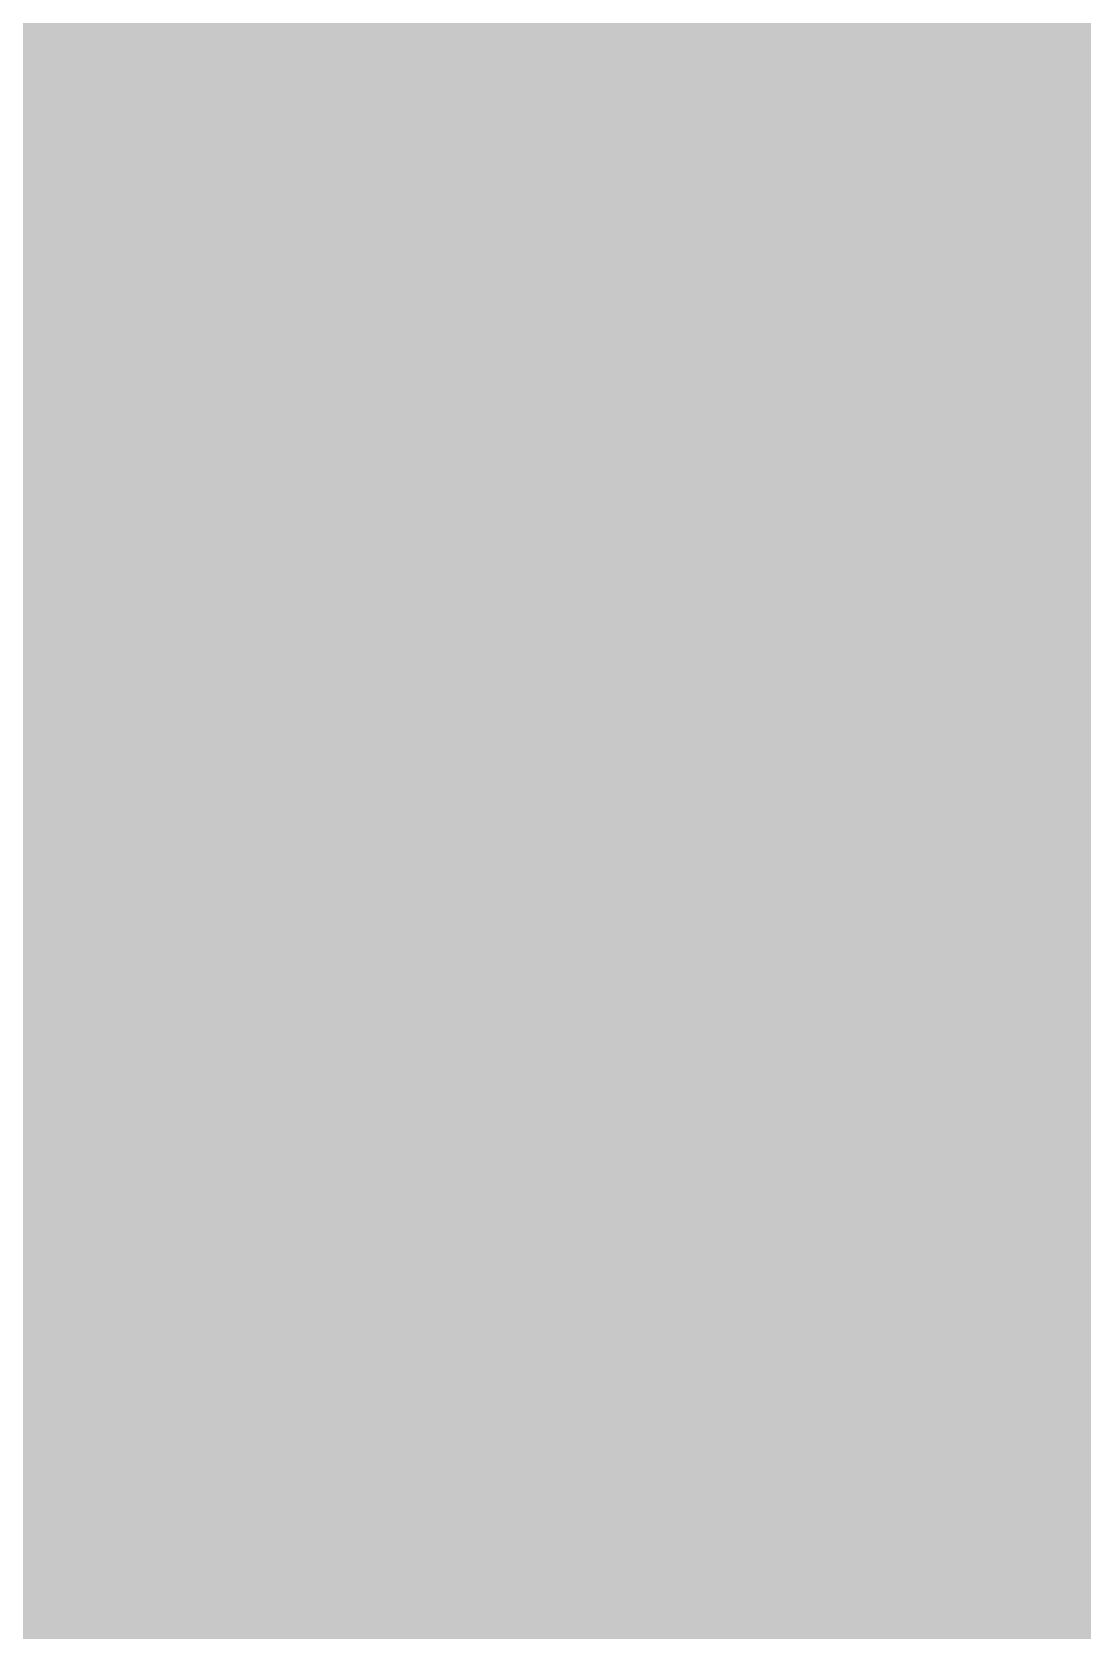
# Model space of a CAD drawing. Header units: millimetres. Extents: x 0 to 212, y 0 to 116.
# Drawn here: x 129.71 to 152.12, y 58.26 to 92.36 of the extents above; entities that cross this region are included whole.
import ezdxf

# ---------------------------------------------------------------- set-up
doc = ezdxf.new("R2010")
doc.units = ezdxf.units.MM

msp = doc.modelspace()

# ---------------------------------------------------------------- hatches: boundary and pattern name
msp.add_hatch(color=254).paths.add_polyline_path([(14.1633, 0.0536), (13.9878, 0.0533), (13.8125, 0.0559), (13.6373, 0.061), (13.462, 0.0686), (13.2893, 0.0787), (13.114, 0.0914), (12.9413, 0.1041), (12.7686, 0.1219), (12.5959, 0.1397), (12.4231, 0.16), (12.2504, 0.1829), (12.0777, 0.2057), (11.9075, 0.2337), (11.7373, 0.2616), (11.5672, 0.2921), (11.397, 0.3251), (11.2268, 0.3607), (11.0592, 0.3988), (10.8915, 0.4369), (10.7239, 0.4775), (10.5562, 0.5207), (10.3886, 0.5664), (10.2235, 0.6121), (10.0584, 0.6629), (9.8933, 0.7137), (9.7307, 0.7671), (9.5682, 0.8204), (9.4056, 0.8788), (9.2431, 0.9373), (9.083, 0.9982), (8.923, 1.0617), (8.763, 1.1252), (8.6055, 1.1938), (8.4455, 1.2624), (8.2906, 1.331), (8.1331, 1.4046), (7.9781, 1.4783), (7.8232, 1.5545), (7.6708, 1.6332), (7.5184, 1.7145), (7.366, 1.7958), (7.2161, 1.8796), (7.0663, 1.966), (6.919, 2.0523), (6.7716, 2.1438), (6.6243, 2.2352), (6.4795, 2.3266), (6.3348, 2.4232), (6.19, 2.5197), (6.0477, 2.6187), (5.908, 2.7178), (5.7683, 2.8194), (5.6286, 2.9235), (5.4915, 3.0302), (5.3543, 3.1369), (5.2197, 3.2461), (5.0851, 3.3579), (4.953, 3.4722), (4.8209, 3.5865), (4.6914, 3.7033), (4.5644, 3.8202), (4.4348, 3.9395), (4.3104, 4.0615), (4.1859, 4.1859), (4.0615, 4.3104), (3.9395, 4.4348), (3.8202, 4.5618), (3.7033, 4.6914), (3.5865, 4.8209), (3.4722, 4.953), (3.3579, 5.0851), (3.2487, 5.2197), (3.1369, 5.3543), (3.0302, 5.4915), (2.9235, 5.6286), (2.8194, 5.7683), (2.7178, 5.908), (2.6187, 6.0477), (2.5197, 6.19), (2.4232, 6.3348), (2.3266, 6.477), (2.2352, 6.6243), (2.1438, 6.7691), (2.0523, 6.919), (1.966, 7.0663), (1.8796, 7.2161), (1.7958, 7.366), (1.7145, 7.5184), (1.6332, 7.6708), (1.5545, 7.8232), (1.4783, 7.9781), (1.4046, 8.1331), (1.331, 8.2906), (1.2598, 8.4455), (1.1913, 8.603), (1.1252, 8.763), (1.0592, 8.923), (0.9982, 9.083), (0.9373, 9.2431), (0.8763, 9.4056), (0.8204, 9.5682), (0.7645, 9.7307), (0.7112, 9.8933), (0.6604, 10.0584), (0.6121, 10.2235), (0.5639, 10.3911), (0.5207, 10.5562), (0.4775, 10.7239), (0.4343, 10.8915), (0.3962, 11.0592), (0.3607, 11.2268), (0.3251, 11.397), (0.2921, 11.5672), (0.2616, 11.7373), (0.2311, 11.9075), (0.2057, 12.0802), (0.1803, 12.2504), (0.1575, 12.4231), (0.1372, 12.5959), (0.1194, 12.7686), (0.1041, 12.9413), (0.0889, 13.1166), (0.0787, 13.2893), (0.0686, 13.4645), (0.061, 13.6373), (0.0559, 13.8125), (0.0508, 13.9878), (0.0508, 14.163), (0.0522, 102.3592), (0.0508, 102.5322), (0.0559, 102.7074), (0.061, 102.8827), (0.0686, 103.058), (0.0787, 103.2307), (0.0889, 103.4059), (0.1041, 103.5787), (0.1194, 103.7514), (0.1372, 103.9241), (0.1575, 104.0968), (0.1803, 104.2695), (0.2057, 104.4423), (0.2311, 104.6124), (0.2616, 104.7826), (0.2921, 104.9528), (0.3251, 105.123), (0.3607, 105.2932), (0.3962, 105.4608), (0.4343, 105.6284), (0.4775, 105.7961), (0.5207, 105.9637), (0.5639, 106.1314), (0.6121, 106.2965), (0.6604, 106.4616), (0.7112, 106.6267), (0.7645, 106.7892), (0.8204, 106.9518), (0.8763, 107.1143), (0.9373, 107.2769), (0.9982, 107.4369), (1.0592, 107.5969), (1.1252, 107.757), (1.1913, 107.9144), (1.2598, 108.0745), (1.331, 108.2294), (1.4046, 108.3869), (1.4783, 108.5418), (1.5545, 108.6968), (1.6332, 108.8492), (1.7145, 109.0016), (1.7958, 109.154), (1.8796, 109.3038), (1.966, 109.4537), (2.0523, 109.601), (2.1438, 109.7483), (2.2352, 109.8956), (2.3266, 110.0404), (2.4232, 110.1852), (2.5197, 110.33), (2.6187, 110.4722), (2.7178, 110.6119), (2.8194, 110.7516), (2.9235, 110.8913), (3.0302, 111.0285), (3.1369, 111.1656), (3.2487, 111.3003), (3.3579, 111.4349), (3.4722, 111.567), (3.5865, 111.699), (3.7033, 111.8286), (3.8202, 111.9556), (3.9395, 112.0851), (4.0615, 112.2096), (4.1859, 112.334), (4.3104, 112.4585), (4.4348, 112.5804), (4.5644, 112.6998), (4.6914, 112.8166), (4.8209, 112.9335), (4.953, 113.0478), (5.0851, 113.1621), (5.2197, 113.2713), (5.3543, 113.3831), (5.4915, 113.4897), (5.6286, 113.5964), (5.7683, 113.7006), (5.908, 113.8022), (6.0477, 113.9012), (6.19, 114.0003), (6.3348, 114.0968), (6.4795, 114.1933), (6.6243, 114.2848), (6.7716, 114.3762), (6.919, 114.4676), (7.0663, 114.554), (7.2161, 114.6404), (7.366, 114.7242), (7.5184, 114.8055), (7.6708, 114.8867), (7.8232, 114.9655), (7.9781, 115.0417), (8.1331, 115.1153), (8.2906, 115.189), (8.4455, 115.2601), (8.6055, 115.3287), (8.763, 115.3947), (8.923, 115.4608), (9.083, 115.5217), (9.2431, 115.5827), (9.4056, 115.6437), (9.5682, 115.6995), (9.7307, 115.7554), (9.8933, 115.8088), (10.0584, 115.8596), (10.2235, 115.9078), (10.3886, 115.9561), (10.5562, 115.9993), (10.7239, 116.0424), (10.8915, 116.0856), (11.0592, 116.1237), (11.2268, 116.1593), (11.397, 116.1948), (11.5672, 116.2279), (11.7373, 116.2583), (11.9075, 116.2888), (12.0777, 116.3142), (12.2504, 116.3396), (12.4231, 116.3625), (12.5959, 116.3828), (12.7686, 116.4006), (12.9413, 116.4158), (13.114, 116.4311), (13.2893, 116.4412), (13.462, 116.4514), (13.6373, 116.459), (13.8125, 116.4641), (13.9878, 116.4692), (14.163, 116.4692), (197.6078, 116.4703), (197.7822, 116.4692), (197.9574, 116.4641), (198.1327, 116.459), (198.3054, 116.4514), (198.4807, 116.4412), (198.6534, 116.4311), (198.8287, 116.4158), (199.0014, 116.4006), (199.1741, 116.3828), (199.3468, 116.3625), (199.5195, 116.3396), (199.6897, 116.3142), (199.8624, 116.2888), (200.0326, 116.2583), (200.2028, 116.2279), (200.373, 116.1948), (200.5432, 116.1593), (200.7108, 116.1237), (200.8784, 116.0856), (201.0461, 116.0424), (201.2137, 115.9993), (201.3788, 115.9561), (201.5465, 115.9078), (201.7116, 115.8596), (201.8767, 115.8088), (202.0392, 115.7554), (202.2018, 115.6995), (202.3643, 115.6437), (202.5269, 115.5827), (202.6869, 115.5217), (202.8469, 115.4608), (203.007, 115.3947), (203.167, 115.3287), (203.3245, 115.2601), (203.4794, 115.189), (203.6369, 115.1153), (203.7918, 115.0417), (203.9468, 114.9655), (204.0992, 114.8867), (204.2516, 114.8055), (204.404, 114.7242), (204.5538, 114.6404), (204.7037, 114.554), (204.8535, 114.4676), (205.0009, 114.3762), (205.1456, 114.2848), (205.293, 114.1933), (205.4352, 114.0968), (205.58, 114.0003), (205.7222, 113.9012), (205.8619, 113.8022), (206.0016, 113.7006), (206.1413, 113.5964), (206.2785, 113.4897), (206.4156, 113.3831), (206.5503, 113.2713), (206.6849, 113.1621), (206.817, 113.0478), (206.949, 112.9335), (207.0786, 112.8166), (207.2081, 112.6998), (207.3351, 112.5804), (207.4596, 112.4585), (207.584, 112.334), (207.7085, 112.2096), (207.8304, 112.0851), (207.9498, 111.9556), (208.0666, 111.8286), (208.1835, 111.699), (208.2978, 111.567), (208.4121, 111.4349), (208.5238, 111.3003), (208.6331, 111.1656), (208.7397, 111.0285), (208.8464, 110.8913), (208.9506, 110.7516), (209.0522, 110.6119), (209.1512, 110.4722), (209.2503, 110.33), (209.3468, 110.1852), (209.4433, 110.0404), (209.5348, 109.8956), (209.6262, 109.7483), (209.7176, 109.601), (209.804, 109.4537), (209.8904, 109.3038), (209.9742, 109.154), (210.0555, 109.0016), (210.1367, 108.8492), (210.2155, 108.6968), (210.2917, 108.5418), (210.3653, 108.3869), (210.439, 108.2294), (210.5076, 108.0745), (210.5762, 107.9144), (210.6447, 107.757), (210.7082, 107.5969), (210.7717, 107.4369), (210.8327, 107.2769), (210.8911, 107.1143), (210.9495, 106.9518), (211.0029, 106.7892), (211.0562, 106.6267), (211.107, 106.4616), (211.1578, 106.2965), (211.2035, 106.1314), (211.2493, 105.9637), (211.2924, 105.7961), (211.3331, 105.6284), (211.3712, 105.4608), (211.4093, 105.2932), (211.4448, 105.123), (211.4779, 104.9528), (211.5083, 104.7826), (211.5363, 104.6124), (211.5642, 104.4423), (211.5871, 104.2695), (211.6099, 104.0968), (211.6303, 103.9241), (211.648, 103.7514), (211.6658, 103.5787), (211.6785, 103.4059), (211.6912, 103.2307), (211.7014, 103.058), (211.709, 102.8827), (211.7141, 102.7074), (211.7166, 102.5322), (211.7166, 102.3569), (211.7189, 14.1647), (211.7166, 13.9878), (211.7141, 13.8125), (211.709, 13.6373), (211.7014, 13.4645), (211.6912, 13.2893), (211.6785, 13.1166), (211.6658, 12.9413), (211.648, 12.7686), (211.6303, 12.5959), (211.6099, 12.4231), (211.5871, 12.2504), (211.5642, 12.0802), (211.5363, 11.9075), (211.5083, 11.7373), (211.4779, 11.5672), (211.4448, 11.397), (211.4093, 11.2268), (211.3712, 11.0592), (211.3331, 10.8915), (211.2924, 10.7239), (211.2493, 10.5562), (211.2035, 10.3911), (211.1578, 10.2235), (211.107, 10.0584), (211.0562, 9.8933), (211.0029, 9.7307), (210.9495, 9.5682), (210.8911, 9.4056), (210.8327, 9.2431), (210.7717, 9.083), (210.7082, 8.923), (210.6447, 8.763), (210.5762, 8.603), (210.5076, 8.4455), (210.439, 8.2906), (210.3653, 8.1331), (210.2917, 7.9781), (210.2155, 7.8232), (210.1367, 7.6708), (210.0555, 7.5184), (209.9742, 7.366), (209.8904, 7.2161), (209.804, 7.0663), (209.7176, 6.919), (209.6262, 6.7691), (209.5348, 6.6243), (209.4433, 6.477), (209.3468, 6.3348), (209.2503, 6.19), (209.1512, 6.0477), (209.0522, 5.908), (208.9506, 5.7683), (208.8464, 5.6286), (208.7397, 5.4915), (208.6331, 5.3543), (208.5238, 5.2197), (208.4121, 5.0851), (208.2978, 4.953), (208.1835, 4.8209), (208.0666, 4.6914), (207.9498, 4.5618), (207.8304, 4.4348), (207.7085, 4.3104), (207.584, 4.1859), (207.4596, 4.0615), (207.3351, 3.9395), (207.2081, 3.8202), (207.0786, 3.7033), (206.949, 3.5865), (206.817, 3.4722), (206.6849, 3.3579), (206.5503, 3.2461), (206.4156, 3.1369), (206.2785, 3.0302), (206.1413, 2.9235), (206.0016, 2.8194), (205.8619, 2.7178), (205.7222, 2.6187), (205.58, 2.5197), (205.4352, 2.4232), (205.293, 2.3266), (205.1456, 2.2352), (205.0009, 2.1438), (204.8535, 2.0523), (204.7037, 1.966), (204.5538, 1.8796), (204.404, 1.7958), (204.2516, 1.7145), (204.0992, 1.6332), (203.9468, 1.5545), (203.7918, 1.4783), (203.6369, 1.4046), (203.4794, 1.331), (203.3245, 1.2624), (203.167, 1.1938), (203.007, 1.1252), (202.8469, 1.0617), (202.6869, 0.9982), (202.5269, 0.9373), (202.3643, 0.8788), (202.2018, 0.8204), (202.0392, 0.7671), (201.8767, 0.7137), (201.7116, 0.6629), (201.5465, 0.6121), (201.3788, 0.5664), (201.2137, 0.5207), (201.0461, 0.4775), (200.8784, 0.4369), (200.7108, 0.3988), (200.5432, 0.3607), (200.373, 0.3251), (200.2028, 0.2921), (200.0326, 0.2616), (199.8624, 0.2337), (199.6897, 0.2057), (199.5195, 0.1829), (199.3468, 0.16), (199.1741, 0.1397), (199.0014, 0.1219), (198.8287, 0.1041), (198.6534, 0.0914), (198.4807, 0.0787), (198.3054, 0.0686), (198.1327, 0.061), (197.9574, 0.0559), (197.7822, 0.0533), (197.6069, 0.0533)])
h = msp.add_hatch(color=59)
edge = h.paths.add_edge_path()
edge.add_line((142.416, 69.621), (142.2857, 69.6214))
edge.add_line((142.2857, 69.6214), (142.1562, 69.6214))
edge.add_line((142.1562, 69.6214), (142.0292, 69.6239))
edge.add_line((142.0292, 69.6239), (141.9047, 69.629))
edge.add_line((141.9047, 69.629), (141.7803, 69.6341))
edge.add_line((141.7803, 69.6341), (141.6558, 69.6417))
edge.add_line((141.6558, 69.6417), (141.5364, 69.6493))
edge.add_line((141.5364, 69.6493), (141.417, 69.662))
edge.add_line((141.417, 69.662), (141.2977, 69.6722))
edge.add_line((141.2977, 69.6722), (141.1808, 69.6874))
edge.add_line((141.1808, 69.6874), (141.0665, 69.7027))
edge.add_line((141.0665, 69.7027), (140.9522, 69.7205))
edge.add_line((140.9522, 69.7205), (140.8405, 69.7382))
edge.add_line((140.8405, 69.7382), (140.7312, 69.7611))
edge.add_line((140.7312, 69.7611), (140.622, 69.784))
edge.add_line((140.622, 69.784), (140.5153, 69.8094))
edge.add_line((140.5153, 69.8094), (140.4087, 69.8373))
edge.add_line((140.4087, 69.8373), (140.3045, 69.8678))
edge.add_line((140.3045, 69.8678), (140.2029, 69.9008))
edge.add_line((140.2029, 69.9008), (140.1039, 69.9364))
edge.add_line((140.1039, 69.9364), (140.0048, 69.9745))
edge.add_line((140.0048, 69.9745), (139.9083, 70.0151))
edge.add_line((139.9083, 70.0151), (139.8118, 70.0583))
edge.add_line((139.8118, 70.0583), (139.7203, 70.104))
edge.add_line((139.7203, 70.104), (139.6263, 70.1523))
edge.add_line((139.6263, 70.1523), (139.5374, 70.2031))
edge.add_line((139.5374, 70.2031), (139.4485, 70.2589))
edge.add_line((139.4485, 70.2589), (139.3647, 70.3174))
edge.add_line((139.3647, 70.3174), (139.2784, 70.3783))
edge.add_line((139.2784, 70.3783), (139.1971, 70.4418))
edge.add_line((139.1971, 70.4418), (139.1158, 70.5104))
edge.add_line((139.1158, 70.5104), (139.0371, 70.5815))
edge.add_line((139.0371, 70.5815), (138.9609, 70.6552))
edge.add_line((138.9609, 70.6552), (138.8872, 70.7339))
edge.add_line((138.8872, 70.7339), (138.8135, 70.8152))
edge.add_line((138.8135, 70.8152), (138.7424, 70.899))
edge.add_line((138.7424, 70.899), (138.6738, 70.9905))
edge.add_line((138.6738, 70.9905), (138.6053, 71.0819))
edge.add_line((138.6053, 71.0819), (138.5418, 71.1784))
edge.add_line((138.5418, 71.1784), (138.4783, 71.28))
edge.add_line((138.4783, 71.28), (138.4173, 71.3842))
edge.add_line((138.4173, 71.3842), (138.3589, 71.4934))
edge.add_line((138.3589, 71.4934), (138.303, 71.6077))
edge.add_line((138.303, 71.6077), (138.2471, 71.7245))
edge.add_line((138.2471, 71.7245), (138.1938, 71.8464))
edge.add_line((138.1938, 71.8464), (138.1455, 71.9734))
edge.add_line((138.1455, 71.9734), (138.0973, 72.103))
edge.add_line((138.0973, 72.103), (138.049, 72.2376))
edge.add_line((138.049, 72.2376), (138.0058, 72.3798))
edge.add_line((138.0058, 72.3798), (137.9652, 72.5246))
edge.add_line((137.9652, 72.5246), (137.9245, 72.6719))
edge.add_line((137.9245, 72.6719), (137.8864, 72.8269))
edge.add_line((137.8864, 72.8269), (137.8534, 72.9869))
edge.add_line((137.8534, 72.9869), (137.8204, 73.152))
edge.add_line((137.8204, 73.152), (137.7899, 73.3196))
edge.add_line((137.7899, 73.3196), (137.7594, 73.4949))
edge.add_line((137.7594, 73.4949), (137.734, 73.6752))
edge.add_line((137.734, 73.6752), (137.7112, 73.8607))
edge.add_line((137.7112, 73.8607), (137.6883, 74.0512))
edge.add_line((137.6883, 74.0512), (137.6705, 74.2467))
edge.add_line((137.6705, 74.2467), (137.6528, 74.4499))
edge.add_line((137.6528, 74.4499), (137.6401, 74.6557))
edge.add_line((137.6401, 74.6557), (137.6274, 74.869))
edge.add_line((137.6274, 74.869), (137.6172, 75.0875))
edge.add_line((137.6172, 75.0875), (148.5896, 75.0891))
edge.add_line((148.5896, 75.0891), (148.5896, 77.0996))
edge.add_line((148.5896, 77.0996), (148.5875, 77.343))
edge.add_line((148.5875, 77.343), (148.5824, 77.5818))
edge.add_line((148.5824, 77.5818), (148.5773, 77.8205))
edge.add_line((148.5773, 77.8205), (148.5697, 78.0567))
edge.add_line((148.5697, 78.0567), (148.557, 78.2879))
edge.add_line((148.557, 78.2879), (148.5417, 78.519))
edge.add_line((148.5417, 78.519), (148.5265, 78.7451))
edge.add_line((148.5265, 78.7451), (148.5062, 78.9711))
edge.add_line((148.5062, 78.9711), (148.4833, 79.1921))
edge.add_line((148.4833, 79.1921), (148.4579, 79.4106))
edge.add_line((148.4579, 79.4106), (148.43, 79.6265))
edge.add_line((148.43, 79.6265), (148.3995, 79.8373))
edge.add_line((148.3995, 79.8373), (148.3639, 80.0481))
edge.add_line((148.3639, 80.0481), (148.3284, 80.2538))
edge.add_line((148.3284, 80.2538), (148.2877, 80.457))
edge.add_line((148.2877, 80.457), (148.2446, 80.6577))
edge.add_line((148.2446, 80.6577), (148.1963, 80.8533))
edge.add_line((148.1963, 80.8533), (148.148, 81.0463))
edge.add_line((148.148, 81.0463), (148.0947, 81.2368))
edge.add_line((148.0947, 81.2368), (148.0363, 81.4248))
edge.add_line((148.0363, 81.4248), (147.9779, 81.6077))
edge.add_line((147.9779, 81.6077), (147.9144, 81.788))
edge.add_line((147.9144, 81.788), (147.8458, 81.9658))
edge.add_line((147.8458, 81.9658), (147.7747, 82.1385))
edge.add_line((147.7747, 82.1385), (147.701, 82.3087))
edge.add_line((147.701, 82.3087), (147.6223, 82.4738))
edge.add_line((147.6223, 82.4738), (147.541, 82.6364))
edge.add_line((147.541, 82.6364), (147.4572, 82.7964))
edge.add_line((147.4572, 82.7964), (147.3683, 82.9513))
edge.add_line((147.3683, 82.9513), (147.2743, 83.1037))
edge.add_line((147.2743, 83.1037), (147.1778, 83.251))
edge.add_line((147.1778, 83.251), (147.0762, 83.3958))
edge.add_line((147.0762, 83.3958), (146.972, 83.5355))
edge.add_line((146.972, 83.5355), (146.8628, 83.6727))
edge.add_line((146.8628, 83.6727), (146.7485, 83.8048))
edge.add_line((146.7485, 83.8048), (146.6317, 83.9318))
edge.add_line((146.6317, 83.9318), (146.5097, 84.0588))
edge.add_line((146.5097, 84.0588), (146.3853, 84.1781))
edge.add_line((146.3853, 84.1781), (146.2557, 84.295))
edge.add_line((146.2557, 84.295), (146.1211, 84.4067))
edge.add_line((146.1211, 84.4067), (145.9814, 84.516))
edge.add_line((145.9814, 84.516), (145.8392, 84.6201))
edge.add_line((145.8392, 84.6201), (145.6893, 84.7192))
edge.add_line((145.6893, 84.7192), (145.5395, 84.8157))
edge.add_line((145.5395, 84.8157), (145.382, 84.9071))
edge.add_line((145.382, 84.9071), (145.2194, 84.9935))
edge.add_line((145.2194, 84.9935), (145.0543, 85.0773))
edge.add_line((145.0543, 85.0773), (144.8816, 85.1535))
edge.add_line((144.8816, 85.1535), (144.7063, 85.2272))
edge.add_line((144.7063, 85.2272), (144.526, 85.2983))
edge.add_line((144.526, 85.2983), (144.3406, 85.3618))
edge.add_line((144.3406, 85.3618), (144.1501, 85.4227))
edge.add_line((144.1501, 85.4227), (143.9545, 85.4786))
edge.add_line((143.9545, 85.4786), (143.7538, 85.5294))
edge.add_line((143.7538, 85.5294), (143.5506, 85.5751))
edge.add_line((143.5506, 85.5751), (143.3398, 85.6183))
edge.add_line((143.3398, 85.6183), (143.1239, 85.6539))
edge.add_line((143.1239, 85.6539), (142.9029, 85.6869))
edge.add_line((142.9029, 85.6869), (142.6743, 85.7123))
edge.add_line((142.6743, 85.7123), (142.4432, 85.7352))
edge.add_line((142.4432, 85.7352), (142.207, 85.7529))
edge.add_line((142.207, 85.7529), (141.9631, 85.7656))
edge.add_line((141.9631, 85.7656), (141.7168, 85.7733))
edge.add_line((141.7168, 85.7733), (141.4628, 85.7758))
edge.add_line((141.4628, 85.7758), (141.2316, 85.7733))
edge.add_line((141.2316, 85.7733), (141.003, 85.7656))
edge.add_line((141.003, 85.7656), (140.7795, 85.7529))
edge.add_line((140.7795, 85.7529), (140.5585, 85.7377))
edge.add_line((140.5585, 85.7377), (140.3426, 85.7148))
edge.add_line((140.3426, 85.7148), (140.1293, 85.6869))
edge.add_line((140.1293, 85.6869), (139.921, 85.6564))
edge.add_line((139.921, 85.6564), (139.7152, 85.6183))
edge.add_line((139.7152, 85.6183), (139.512, 85.5777))
edge.add_line((139.512, 85.5777), (139.3139, 85.532))
edge.add_line((139.3139, 85.532), (139.1183, 85.4812))
edge.add_line((139.1183, 85.4812), (138.9278, 85.4227))
edge.add_line((138.9278, 85.4227), (138.7399, 85.3618))
edge.add_line((138.7399, 85.3618), (138.557, 85.2957))
edge.add_line((138.557, 85.2957), (138.3767, 85.2272))
edge.add_line((138.3767, 85.2272), (138.2014, 85.151))
edge.add_line((138.2014, 85.151), (138.0287, 85.0697))
edge.add_line((138.0287, 85.0697), (137.8585, 84.9859))
edge.add_line((137.8585, 84.9859), (137.6934, 84.8944))
edge.add_line((137.6934, 84.8944), (137.5308, 84.8004))
edge.add_line((137.5308, 84.8004), (137.3734, 84.6988))
edge.add_line((137.3734, 84.6988), (137.2184, 84.5947))
edge.add_line((137.2184, 84.5947), (137.0686, 84.4855))
edge.add_line((137.0686, 84.4855), (136.9212, 84.3712))
edge.add_line((136.9212, 84.3712), (136.7765, 84.2518))
edge.add_line((136.7765, 84.2518), (136.6368, 84.1299))
edge.add_line((136.6368, 84.1299), (136.5021, 84.0003))
edge.add_line((136.5021, 84.0003), (136.3675, 83.8657))
edge.add_line((136.3675, 83.8657), (136.2405, 83.7286))
edge.add_line((136.2405, 83.7286), (136.1135, 83.5863))
edge.add_line((136.1135, 83.5863), (135.9941, 83.439))
edge.add_line((135.9941, 83.439), (135.8748, 83.2841))
edge.add_line((135.8748, 83.2841), (135.7605, 83.1266))
edge.add_line((135.7605, 83.1266), (135.6487, 82.9666))
edge.add_line((135.6487, 82.9666), (135.542, 82.7989))
edge.add_line((135.542, 82.7989), (135.4404, 82.6262))
edge.add_line((135.4404, 82.6262), (135.3388, 82.4509))
edge.add_line((135.3388, 82.4509), (135.2423, 82.2681))
edge.add_line((135.2423, 82.2681), (135.1509, 82.0826))
edge.add_line((135.1509, 82.0826), (135.062, 81.8921))
edge.add_line((135.062, 81.8921), (134.9756, 81.6966))
edge.add_line((134.9756, 81.6966), (134.8943, 81.4959))
edge.add_line((134.8943, 81.4959), (134.8181, 81.2927))
edge.add_line((134.8181, 81.2927), (134.7419, 81.0819))
edge.add_line((134.7419, 81.0819), (134.6733, 80.8685))
edge.add_line((134.6733, 80.8685), (134.6048, 80.6475))
edge.add_line((134.6048, 80.6475), (134.5413, 80.424))
edge.add_line((134.5413, 80.424), (134.4828, 80.1954))
edge.add_line((134.4828, 80.1954), (134.427, 79.9617))
edge.add_line((134.427, 79.9617), (134.3736, 79.7255))
edge.add_line((134.3736, 79.7255), (134.3254, 79.4817))
edge.add_line((134.3254, 79.4817), (134.2796, 79.2353))
edge.add_line((134.2796, 79.2353), (134.2365, 78.9813))
edge.add_line((134.2365, 78.9813), (134.1984, 78.7248))
edge.add_line((134.1984, 78.7248), (134.1653, 78.4631))
edge.add_line((134.1653, 78.4631), (134.1349, 78.199))
edge.add_line((134.1349, 78.199), (134.1069, 77.9272))
edge.add_line((134.1069, 77.9272), (134.0841, 77.6503))
edge.add_line((134.0841, 77.6503), (134.0637, 77.3709))
edge.add_line((134.0637, 77.3709), (134.0485, 77.0865))
edge.add_line((134.0485, 77.0865), (134.0358, 76.7969))
edge.add_line((134.0358, 76.7969), (134.0256, 76.5023))
edge.add_line((134.0256, 76.5023), (134.0206, 76.2025))
edge.add_line((134.0206, 76.2025), (134.018, 75.9003))
edge.add_line((134.018, 75.9003), (134.0206, 75.5574))
edge.add_line((134.0206, 75.5574), (134.0307, 75.2221))
edge.add_line((134.0307, 75.2221), (134.0434, 74.8944))
edge.add_line((134.0434, 74.8944), (134.0637, 74.5769))
edge.add_line((134.0637, 74.5769), (134.0891, 74.2645))
edge.add_line((134.0891, 74.2645), (134.1196, 73.9623))
edge.add_line((134.1196, 73.9623), (134.1552, 73.6651))
edge.add_line((134.1552, 73.6651), (134.1958, 73.3781))
edge.add_line((134.1958, 73.3781), (134.2415, 73.0987))
edge.add_line((134.2415, 73.0987), (134.2923, 72.8243))
edge.add_line((134.2923, 72.8243), (134.3508, 72.5602))
edge.add_line((134.3508, 72.5602), (134.4117, 72.3011))
edge.add_line((134.4117, 72.3011), (134.4752, 72.0522))
edge.add_line((134.4752, 72.0522), (134.5463, 71.8083))
edge.add_line((134.5463, 71.8083), (134.6225, 71.5696))
edge.add_line((134.6225, 71.5696), (134.7013, 71.341))
edge.add_line((134.7013, 71.341), (134.7851, 71.1175))
edge.add_line((134.7851, 71.1175), (134.874, 70.9016))
edge.add_line((134.874, 70.9016), (134.9654, 70.6933))
edge.add_line((134.9654, 70.6933), (135.062, 70.4901))
edge.add_line((135.062, 70.4901), (135.1636, 70.292))
edge.add_line((135.1636, 70.292), (135.2677, 70.104))
edge.add_line((135.2677, 70.104), (135.3769, 69.9186))
edge.add_line((135.3769, 69.9186), (135.4887, 69.7408))
edge.add_line((135.4887, 69.7408), (135.6055, 69.5706))
edge.add_line((135.6055, 69.5706), (135.7249, 69.4055))
edge.add_line((135.7249, 69.4055), (135.8468, 69.2455))
edge.add_line((135.8468, 69.2455), (135.9738, 69.0931))
edge.add_line((135.9738, 69.0931), (136.1034, 68.9458))
edge.add_line((136.1034, 68.9458), (136.238, 68.8035))
edge.add_line((136.238, 68.8035), (136.3751, 68.6664))
edge.add_line((136.3751, 68.6664), (136.5148, 68.5343))
edge.add_line((136.5148, 68.5343), (136.6571, 68.4098))
edge.add_line((136.6571, 68.4098), (136.8044, 68.2904))
edge.add_line((136.8044, 68.2904), (136.9517, 68.1761))
edge.add_line((136.9517, 68.1761), (137.1041, 68.0644))
edge.add_line((137.1041, 68.0644), (137.2591, 67.9602))
edge.add_line((137.2591, 67.9602), (137.414, 67.8612))
edge.add_line((137.414, 67.8612), (137.574, 67.7672))
edge.add_line((137.574, 67.7672), (137.7366, 67.6758))
edge.add_line((137.7366, 67.6758), (137.8991, 67.5919))
edge.add_line((137.8991, 67.5919), (138.0668, 67.5107))
edge.add_line((138.0668, 67.5107), (138.2344, 67.4345))
edge.add_line((138.2344, 67.4345), (138.4071, 67.3633))
edge.add_line((138.4071, 67.3633), (138.5799, 67.2948))
edge.add_line((138.5799, 67.2948), (138.7551, 67.2313))
edge.add_line((138.7551, 67.2313), (138.9304, 67.1728))
edge.add_line((138.9304, 67.1728), (139.1082, 67.1195))
edge.add_line((139.1082, 67.1195), (139.2885, 67.0687))
edge.add_line((139.2885, 67.0687), (139.4714, 67.0204))
edge.add_line((139.4714, 67.0204), (139.6543, 66.9773))
edge.add_line((139.6543, 66.9773), (139.8372, 66.9392))
edge.add_line((139.8372, 66.9392), (140.0251, 66.9036))
edge.add_line((140.0251, 66.9036), (140.2105, 66.8706))
edge.add_line((140.2105, 66.8706), (140.3985, 66.8426))
edge.add_line((140.3985, 66.8426), (140.589, 66.8172))
edge.add_line((140.589, 66.8172), (140.7795, 66.7969))
edge.add_line((140.7795, 66.7969), (140.97, 66.7766))
edge.add_line((140.97, 66.7766), (141.163, 66.7614))
edge.add_line((141.163, 66.7614), (141.3561, 66.7487))
edge.add_line((141.3561, 66.7487), (141.5491, 66.7385))
edge.add_line((141.5491, 66.7385), (141.7422, 66.7334))
edge.add_line((141.7422, 66.7334), (141.9377, 66.7283))
edge.add_line((141.9377, 66.7283), (142.1333, 66.7283))
edge.add_line((142.1333, 66.7283), (142.2451, 66.7283))
edge.add_line((142.2451, 66.7283), (142.3568, 66.7283))
edge.add_line((142.3568, 66.7283), (142.4686, 66.7309))
edge.add_line((142.4686, 66.7309), (142.5778, 66.736))
edge.add_line((142.5778, 66.736), (142.6896, 66.741))
edge.add_line((142.6896, 66.741), (142.7988, 66.7461))
edge.add_line((142.7988, 66.7461), (142.9106, 66.7512))
edge.add_line((142.9106, 66.7512), (143.0198, 66.7588))
edge.add_line((143.0198, 66.7588), (143.129, 66.7664))
edge.add_line((143.129, 66.7664), (143.2357, 66.7766))
edge.add_line((143.2357, 66.7766), (143.3449, 66.7868))
edge.add_line((143.3449, 66.7868), (143.4516, 66.7969))
edge.add_line((143.4516, 66.7969), (143.5583, 66.8071))
edge.add_line((143.5583, 66.8071), (143.6649, 66.8198))
edge.add_line((143.6649, 66.8198), (143.7691, 66.8325))
edge.add_line((143.7691, 66.8325), (143.8758, 66.8452))
edge.add_line((143.8758, 66.8452), (143.9799, 66.8604))
edge.add_line((143.9799, 66.8604), (144.084, 66.8757))
edge.add_line((144.084, 66.8757), (144.1882, 66.8909))
edge.add_line((144.1882, 66.8909), (144.2898, 66.9087))
edge.add_line((144.2898, 66.9087), (144.3914, 66.9265))
edge.add_line((144.3914, 66.9265), (144.493, 66.9442))
edge.add_line((144.493, 66.9442), (144.5946, 66.962))
edge.add_line((144.5946, 66.962), (144.6936, 66.9798))
edge.add_line((144.6936, 66.9798), (144.7927, 67.0001))
edge.add_line((144.7927, 67.0001), (144.8918, 67.0204))
edge.add_line((144.8918, 67.0204), (144.9883, 67.0408))
edge.add_line((144.9883, 67.0408), (145.0873, 67.0611))
edge.add_line((145.0873, 67.0611), (145.1813, 67.0839))
edge.add_line((145.1813, 67.0839), (145.2778, 67.1043))
edge.add_line((145.2778, 67.1043), (145.3718, 67.1271))
edge.add_line((145.3718, 67.1271), (145.4658, 67.15))
edge.add_line((145.4658, 67.15), (145.5598, 67.1728))
edge.add_line((145.5598, 67.1728), (145.6512, 67.1982))
edge.add_line((145.6512, 67.1982), (145.7427, 67.2211))
edge.add_line((145.7427, 67.2211), (145.8341, 67.2465))
edge.add_line((145.8341, 67.2465), (145.923, 67.2719))
edge.add_line((145.923, 67.2719), (146.0119, 67.2973))
edge.add_line((146.0119, 67.2973), (146.0983, 67.3227))
edge.add_line((146.0983, 67.3227), (146.1872, 67.3481))
edge.add_line((146.1872, 67.3481), (146.271, 67.3735))
edge.add_line((146.271, 67.3735), (146.3573, 67.3989))
edge.add_line((146.3573, 67.3989), (146.4412, 67.4268))
edge.add_line((146.4412, 67.4268), (146.525, 67.4522))
edge.add_line((146.525, 67.4522), (146.6063, 67.4802))
edge.add_line((146.6063, 67.4802), (146.6875, 67.5056))
edge.add_line((146.6875, 67.5056), (146.7663, 67.5335))
edge.add_line((146.7663, 67.5335), (146.845, 67.5615))
edge.add_line((146.845, 67.5615), (146.9238, 67.5869))
edge.add_line((146.9238, 67.5869), (147, 67.6148))
edge.add_line((147, 67.6148), (147.0762, 67.6427))
edge.add_line((147.0762, 67.6427), (147.1498, 67.6707))
edge.add_line((147.1498, 67.6707), (147.2235, 67.6986))
edge.add_line((147.2235, 67.6986), (147.2971, 67.724))
edge.add_line((147.2971, 67.724), (147.3683, 67.752))
edge.add_line((147.3683, 67.752), (147.4368, 67.7799))
edge.add_line((147.4368, 67.7799), (147.5054, 67.8078))
edge.add_line((147.5054, 67.8078), (147.574, 67.8358))
edge.add_line((147.574, 67.8358), (147.64, 67.8612))
edge.add_line((147.64, 67.8612), (147.7061, 67.8891))
edge.add_line((147.7061, 67.8891), (147.7696, 67.9171))
edge.add_line((147.7696, 67.9171), (147.8305, 67.9425))
edge.add_line((147.8305, 67.9425), (147.894, 67.9704))
edge.add_line((147.894, 67.9704), (147.9525, 67.9958))
edge.add_line((147.9525, 67.9958), (146.8617, 70.6092))
edge.add_line((146.8617, 70.6092), (146.7942, 70.5815))
edge.add_line((146.7942, 70.5815), (146.7282, 70.5561))
edge.add_line((146.7282, 70.5561), (146.6621, 70.5282))
edge.add_line((146.6621, 70.5282), (146.5961, 70.5028))
edge.add_line((146.5961, 70.5028), (146.5275, 70.4774))
edge.add_line((146.5275, 70.4774), (146.4615, 70.452))
edge.add_line((146.4615, 70.452), (146.3954, 70.4291))
edge.add_line((146.3954, 70.4291), (146.3269, 70.4037))
edge.add_line((146.3269, 70.4037), (146.2608, 70.3783))
edge.add_line((146.2608, 70.3783), (146.1948, 70.3555))
edge.add_line((146.1948, 70.3555), (146.1262, 70.3301))
edge.add_line((146.1262, 70.3301), (146.0602, 70.3072))
edge.add_line((146.0602, 70.3072), (145.9916, 70.2843))
edge.add_line((145.9916, 70.2843), (145.9255, 70.2615))
edge.add_line((145.9255, 70.2615), (145.857, 70.2386))
edge.add_line((145.857, 70.2386), (145.7884, 70.2158))
edge.add_line((145.7884, 70.2158), (145.7223, 70.1929))
edge.add_line((145.7223, 70.1929), (145.6538, 70.17))
edge.add_line((145.6538, 70.17), (145.5852, 70.1497))
edge.add_line((145.5852, 70.1497), (145.5166, 70.1294))
edge.add_line((145.5166, 70.1294), (145.448, 70.1065))
edge.add_line((145.448, 70.1065), (145.3794, 70.0862))
edge.add_line((145.3794, 70.0862), (145.3109, 70.0659))
edge.add_line((145.3109, 70.0659), (145.2423, 70.0481))
edge.add_line((145.2423, 70.0481), (145.1737, 70.0278))
edge.add_line((145.1737, 70.0278), (145.1051, 70.0075))
edge.add_line((145.1051, 70.0075), (145.0365, 69.9897))
edge.add_line((145.0365, 69.9897), (144.968, 69.9719))
edge.add_line((144.968, 69.9719), (144.8994, 69.9541))
edge.add_line((144.8994, 69.9541), (144.8308, 69.9364))
edge.add_line((144.8308, 69.9364), (144.7597, 69.9186))
edge.add_line((144.7597, 69.9186), (144.6911, 69.9008))
edge.add_line((144.6911, 69.9008), (144.6225, 69.8856))
edge.add_line((144.6225, 69.8856), (144.5514, 69.8703))
edge.add_line((144.5514, 69.8703), (144.4828, 69.8551))
edge.add_line((144.4828, 69.8551), (144.4117, 69.8398))
edge.add_line((144.4117, 69.8398), (144.3431, 69.8246))
edge.add_line((144.3431, 69.8246), (144.272, 69.8094))
edge.add_line((144.272, 69.8094), (144.2034, 69.7967))
edge.add_line((144.2034, 69.7967), (144.1323, 69.784))
edge.add_line((144.1323, 69.784), (144.0612, 69.7713))
edge.add_line((144.0612, 69.7713), (143.9901, 69.7586))
edge.add_line((143.9901, 69.7586), (143.9215, 69.7459))
edge.add_line((143.9215, 69.7459), (143.8504, 69.7357))
edge.add_line((143.8504, 69.7357), (143.7792, 69.723))
edge.add_line((143.7792, 69.723), (143.7081, 69.7128))
edge.add_line((143.7081, 69.7128), (143.637, 69.7052))
edge.add_line((143.637, 69.7052), (143.5659, 69.6951))
edge.add_line((143.5659, 69.6951), (143.4948, 69.6849))
edge.add_line((143.4948, 69.6849), (143.4236, 69.6773))
edge.add_line((143.4236, 69.6773), (143.3525, 69.6697))
edge.add_line((143.3525, 69.6697), (143.2814, 69.662))
edge.add_line((143.2814, 69.662), (143.2103, 69.657))
edge.add_line((143.2103, 69.657), (143.1366, 69.6493))
edge.add_line((143.1366, 69.6493), (143.0655, 69.6443))
edge.add_line((143.0655, 69.6443), (142.9944, 69.6392))
edge.add_line((142.9944, 69.6392), (142.9207, 69.6341))
edge.add_line((142.9207, 69.6341), (142.8496, 69.6316))
edge.add_line((142.8496, 69.6316), (142.7785, 69.6265))
edge.add_line((142.7785, 69.6265), (142.7048, 69.6239))
edge.add_line((142.7048, 69.6239), (142.6337, 69.6214))
edge.add_line((142.6337, 69.6214), (142.56, 69.6214))
edge.add_line((142.56, 69.6214), (142.4864, 69.6189))
edge.add_line((142.4864, 69.6189), (142.4153, 69.6189))
edge = h.paths.add_edge_path(flags=16)
edge.add_line((141.3937, 82.9906), (141.5212, 82.9894))
edge.add_line((141.5212, 82.9894), (141.6456, 82.9843))
edge.add_line((141.6456, 82.9843), (141.7676, 82.9793))
edge.add_line((141.7676, 82.9793), (141.8895, 82.9716))
edge.add_line((141.8895, 82.9716), (142.0063, 82.9615))
edge.add_line((142.0063, 82.9615), (142.1232, 82.9513))
edge.add_line((142.1232, 82.9513), (142.2375, 82.9361))
edge.add_line((142.2375, 82.9361), (142.3467, 82.9183))
edge.add_line((142.3467, 82.9183), (142.4559, 82.9005))
edge.add_line((142.4559, 82.9005), (142.5626, 82.8802))
edge.add_line((142.5626, 82.8802), (142.6667, 82.8548))
edge.add_line((142.6667, 82.8548), (142.7683, 82.8294))
edge.add_line((142.7683, 82.8294), (142.8699, 82.8015))
edge.add_line((142.8699, 82.8015), (142.9664, 82.771))
edge.add_line((142.9664, 82.771), (143.0604, 82.7354))
edge.add_line((143.0604, 82.7354), (143.1544, 82.6999))
edge.add_line((143.1544, 82.6999), (143.2458, 82.6618))
edge.add_line((143.2458, 82.6618), (143.3322, 82.6211))
edge.add_line((143.3322, 82.6211), (143.4186, 82.5779))
edge.add_line((143.4186, 82.5779), (143.5024, 82.5322))
edge.add_line((143.5024, 82.5322), (143.5862, 82.4814))
edge.add_line((143.5862, 82.4814), (143.6649, 82.4306))
edge.add_line((143.6649, 82.4306), (143.7437, 82.3773))
edge.add_line((143.7437, 82.3773), (143.8173, 82.3189))
edge.add_line((143.8173, 82.3189), (143.891, 82.2604))
edge.add_line((143.891, 82.2604), (143.9621, 82.1969))
edge.add_line((143.9621, 82.1969), (144.0307, 82.1334))
edge.add_line((144.0307, 82.1334), (144.0993, 82.0649))
edge.add_line((144.0993, 82.0649), (144.1628, 81.9937))
edge.add_line((144.1628, 81.9937), (144.2263, 81.9201))
edge.add_line((144.2263, 81.9201), (144.2872, 81.8439))
edge.add_line((144.2872, 81.8439), (144.3457, 81.7626))
edge.add_line((144.3457, 81.7626), (144.4041, 81.6813))
edge.add_line((144.4041, 81.6813), (144.4574, 81.595))
edge.add_line((144.4574, 81.595), (144.5108, 81.5086))
edge.add_line((144.5108, 81.5086), (144.5616, 81.4172))
edge.add_line((144.5616, 81.4172), (144.6098, 81.3206))
edge.add_line((144.6098, 81.3206), (144.6581, 81.2241))
edge.add_line((144.6581, 81.2241), (144.7038, 81.1225))
edge.add_line((144.7038, 81.1225), (144.747, 81.0184))
edge.add_line((144.747, 81.0184), (144.7876, 80.9117))
edge.add_line((144.7876, 80.9117), (144.8257, 80.8025))
edge.add_line((144.8257, 80.8025), (144.8638, 80.6882))
edge.add_line((144.8638, 80.6882), (144.8994, 80.5713))
edge.add_line((144.8994, 80.5713), (144.9324, 80.452))
edge.add_line((144.9324, 80.452), (144.9654, 80.33))
edge.add_line((144.9654, 80.33), (144.9959, 80.203))
edge.add_line((144.9959, 80.203), (145.0238, 80.0735))
edge.add_line((145.0238, 80.0735), (145.0492, 79.9389))
edge.add_line((145.0492, 79.9389), (145.0746, 79.8043))
edge.add_line((145.0746, 79.8043), (145.0975, 79.662))
edge.add_line((145.0975, 79.662), (145.1178, 79.5198))
edge.add_line((145.1178, 79.5198), (145.1381, 79.3725))
edge.add_line((145.1381, 79.3725), (145.1559, 79.2226))
edge.add_line((145.1559, 79.2226), (145.1712, 79.0677))
edge.add_line((145.1712, 79.0677), (145.1839, 78.9102))
edge.add_line((145.1839, 78.9102), (145.1966, 78.7502))
edge.add_line((145.1966, 78.7502), (145.2067, 78.5851))
edge.add_line((145.2067, 78.5851), (145.2169, 78.4174))
edge.add_line((145.2169, 78.4174), (145.2245, 78.2447))
edge.add_line((145.2245, 78.2447), (145.2296, 78.0694))
edge.add_line((145.2296, 78.0694), (145.2347, 77.8916))
edge.add_line((145.2347, 77.8916), (145.2372, 77.7088))
edge.add_line((145.2372, 77.7088), (145.2372, 77.5208))
edge.add_line((145.2372, 77.5208), (137.6535, 77.5226))
edge.add_line((137.6535, 77.5226), (137.6629, 77.7164))
edge.add_line((137.6629, 77.7164), (137.6756, 77.9094))
edge.add_line((137.6756, 77.9094), (137.6883, 78.0974))
edge.add_line((137.6883, 78.0974), (137.7036, 78.2803))
edge.add_line((137.7036, 78.2803), (137.7213, 78.4606))
edge.add_line((137.7213, 78.4606), (137.7391, 78.6333))
edge.add_line((137.7391, 78.6333), (137.7594, 78.806))
edge.add_line((137.7594, 78.806), (137.7798, 78.9711))
edge.add_line((137.7798, 78.9711), (137.8026, 79.1337))
edge.add_line((137.8026, 79.1337), (137.828, 79.2937))
edge.add_line((137.828, 79.2937), (137.8534, 79.4461))
edge.add_line((137.8534, 79.4461), (137.8788, 79.5985))
edge.add_line((137.8788, 79.5985), (137.9093, 79.7458))
edge.add_line((137.9093, 79.7458), (137.9398, 79.8881))
edge.add_line((137.9398, 79.8881), (137.9703, 80.0252))
edge.add_line((137.9703, 80.0252), (138.0033, 80.1624))
edge.add_line((138.0033, 80.1624), (138.0388, 80.2919))
edge.add_line((138.0388, 80.2919), (138.0744, 80.4215))
edge.add_line((138.0744, 80.4215), (138.1125, 80.5459))
edge.add_line((138.1125, 80.5459), (138.1531, 80.6653))
edge.add_line((138.1531, 80.6653), (138.1938, 80.7822))
edge.add_line((138.1938, 80.7822), (138.2344, 80.8965))
edge.add_line((138.2344, 80.8965), (138.2801, 81.0057))
edge.add_line((138.2801, 81.0057), (138.3233, 81.1124))
edge.add_line((138.3233, 81.1124), (138.3716, 81.214))
edge.add_line((138.3716, 81.214), (138.4198, 81.313))
edge.add_line((138.4198, 81.313), (138.4706, 81.4095))
edge.add_line((138.4706, 81.4095), (138.5214, 81.5035))
edge.add_line((138.5214, 81.5035), (138.5748, 81.5924))
edge.add_line((138.5748, 81.5924), (138.6281, 81.6788))
edge.add_line((138.6281, 81.6788), (138.684, 81.7626))
edge.add_line((138.684, 81.7626), (138.7424, 81.8439))
edge.add_line((138.7424, 81.8439), (138.8008, 81.9201))
edge.add_line((138.8008, 81.9201), (138.8618, 81.9937))
edge.add_line((138.8618, 81.9937), (138.9228, 82.0649))
edge.add_line((138.9228, 82.0649), (138.9863, 82.1334))
edge.add_line((138.9863, 82.1334), (139.0523, 82.1969))
edge.add_line((139.0523, 82.1969), (139.1183, 82.2604))
edge.add_line((139.1183, 82.2604), (139.1869, 82.3189))
edge.add_line((139.1869, 82.3189), (139.258, 82.3747))
edge.add_line((139.258, 82.3747), (139.3292, 82.4281))
edge.add_line((139.3292, 82.4281), (139.4003, 82.4789))
edge.add_line((139.4003, 82.4789), (139.4765, 82.5271))
edge.add_line((139.4765, 82.5271), (139.5527, 82.5729))
edge.add_line((139.5527, 82.5729), (139.6289, 82.616))
edge.add_line((139.6289, 82.616), (139.7076, 82.6567))
edge.add_line((139.7076, 82.6567), (139.7889, 82.6948))
edge.add_line((139.7889, 82.6948), (139.8702, 82.7303))
edge.add_line((139.8702, 82.7303), (139.954, 82.7634))
edge.add_line((139.954, 82.7634), (140.0404, 82.7938))
edge.add_line((140.0404, 82.7938), (140.1267, 82.8218))
edge.add_line((140.1267, 82.8218), (140.2131, 82.8472))
edge.add_line((140.2131, 82.8472), (140.3045, 82.87))
edge.add_line((140.3045, 82.87), (140.396, 82.8929))
edge.add_line((140.396, 82.8929), (140.4874, 82.9107))
edge.add_line((140.4874, 82.9107), (140.5814, 82.9285))
edge.add_line((140.5814, 82.9285), (140.6779, 82.9437))
edge.add_line((140.6779, 82.9437), (140.7744, 82.9564))
edge.add_line((140.7744, 82.9564), (140.8735, 82.9666))
edge.add_line((140.8735, 82.9666), (140.9751, 82.9742))
edge.add_line((140.9751, 82.9742), (141.0767, 82.9818))
edge.add_line((141.0767, 82.9818), (141.1808, 82.9869))
edge.add_line((141.1808, 82.9869), (141.285, 82.9894))
edge.add_line((141.285, 82.9894), (141.3916, 82.9894))

doc.saveas('drawing.dxf')
